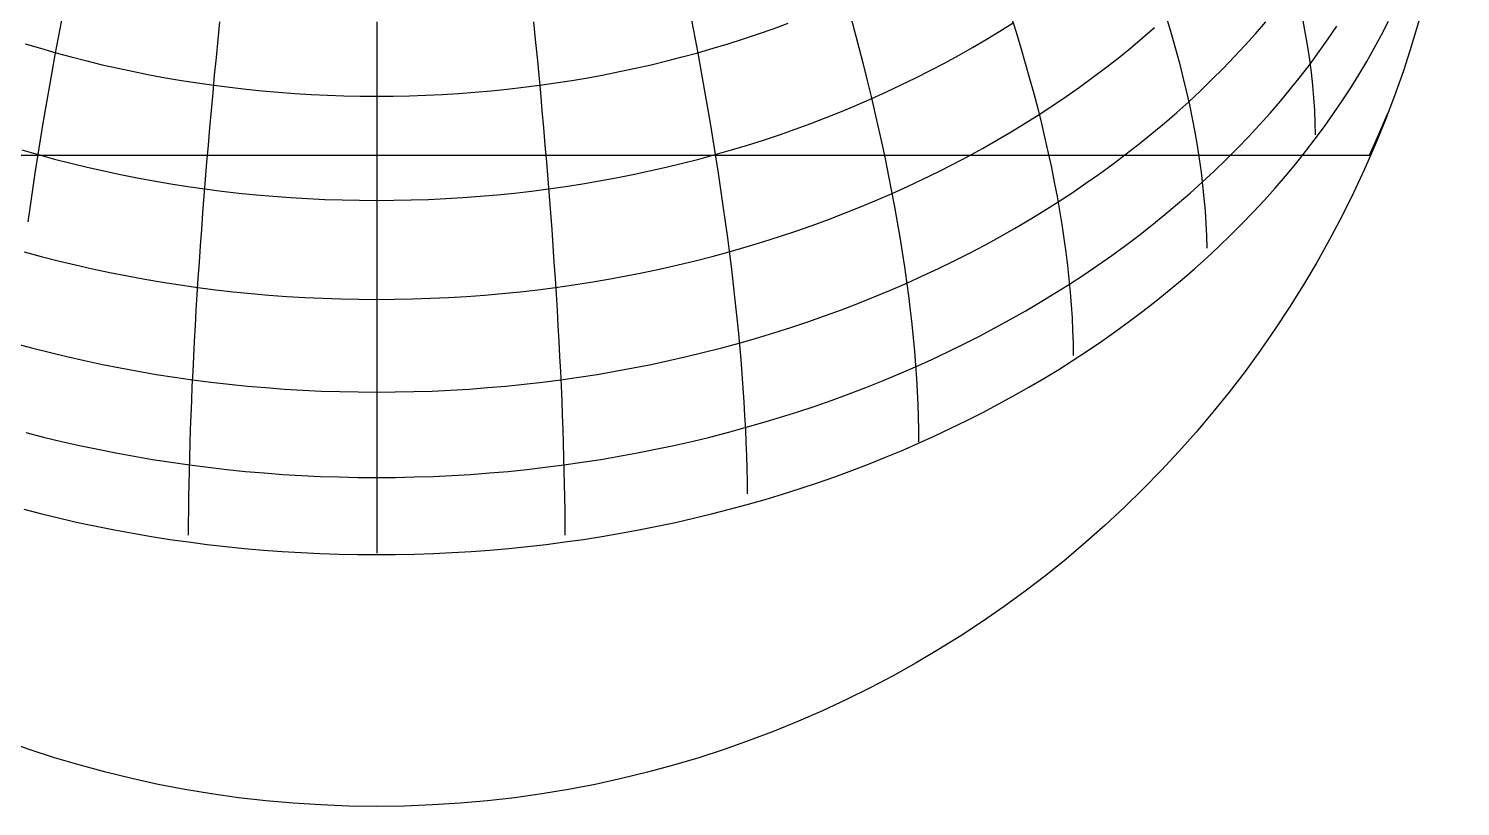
# Model space of a CAD drawing. Header units: millimetres. Extents: x -85 to 85, y -85 to 85.
# Drawn here: x -27.3 to 85, y -85 to -24 of the extents above; entities that cross this region are included whole.
import ezdxf

# ---------------------------------------------------------------- set-up
doc = ezdxf.new("R2010")
doc.units = ezdxf.units.MM
for name, color, linetype in [('CUT_OUTER', 1, 'Continuous'), ('ENGRAVE', 7, 'Continuous'), ('ENGRAVE_FINE', 8, 'Continuous')]:
    doc.layers.add(name, color=color, linetype=linetype)

msp = doc.modelspace()

# ---------------------------------------------------------------- linework, layer by layer
at = {"layer": 'CUT_OUTER'}
msp.add_circle((0, 0), 85, dxfattribs=at)
at = {"layer": 'ENGRAVE'}
msp.add_lwpolyline([(-27.6733, -61.6863), (-26.2664, -62.0476), (-24.8516, -62.39), (-23.4292, -62.7134), (-21.9996, -63.0177), (-20.5634, -63.3028), (-19.1208, -63.5686), (-17.6725, -63.8151), (-16.2188, -64.0421), (-14.7601, -64.2496), (-13.2969, -64.4375), (-11.8297, -64.6058), (-10.3589, -64.7545), (-8.8849, -64.8834), (-7.4082, -64.9925), (-5.9293, -65.0818), (-4.4486, -65.1513), (-2.9665, -65.201), (-1.4835, -65.2308), (0, -65.2407), (1.4835, -65.2308), (2.9665, -65.201), (4.4486, -65.1513), (5.9293, -65.0818), (7.4082, -64.9925), (8.8849, -64.8834), (10.3589, -64.7545), (11.8297, -64.6058), (13.2969, -64.4375), (14.7601, -64.2496), (16.2188, -64.0421), (17.6725, -63.8151), (19.1208, -63.5686), (20.5634, -63.3028), (21.9996, -63.0177), (23.4292, -62.7134), (24.8516, -62.39), (26.2664, -62.0476), (27.6733, -61.6863), (29.0717, -61.3062), (30.4613, -60.9075), (31.8416, -60.4902), (33.2121, -60.0544), (34.5726, -59.6004), (35.9226, -59.1282), (37.2615, -58.638), (38.5892, -58.1299), (39.9051, -57.6042), (41.2088, -57.0608), (42.5, -56.5001), (43.7782, -55.9222), (45.0431, -55.3273), (46.2943, -54.7155), (47.5314, -54.087), (48.754, -53.4421), (49.9617, -52.7809), (51.1543, -52.1036), (52.3312, -51.4104), (53.4922, -50.7016), (54.6369, -49.9773), (55.765, -49.2378), (56.8761, -48.4833), (57.9699, -47.7141), (59.046, -46.9303), (60.1041, -46.1322), (61.1439, -45.32), (62.1651, -44.4941), (63.1673, -43.6546), (64.1503, -42.8018), (65.1138, -41.9359), (66.0574, -41.0573), (66.9809, -40.1662), (67.884, -39.2629), (68.7664, -38.3475), (69.6279, -37.4206), (70.4682, -36.4822), (71.287, -35.5327), (72.0841, -34.5723), (72.8592, -33.6015), (73.6122, -32.6204), (74.3427, -31.6293), (75.0505, -30.6287), (75.7356, -29.6187), (76.3975, -28.5997), (77.0362, -27.5719), (77.6514, -26.5358), (78.2429, -25.4916), (78.8106, -24.4396), (79.3543, -23.3802)], dxfattribs=at)
at = {"layer": 'ENGRAVE_FINE'}
for points in [[(-28.4364, -48.6384), (-27.0686, -49.0102), (-25.6925, -49.3636), (-24.3085, -49.6985), (-22.9172, -50.0149), (-21.5189, -50.3125), (-20.114, -50.5914), (-18.703, -50.8514), (-17.2863, -51.0924), (-15.8643, -51.3145), (-14.4376, -51.5175), (-13.0064, -51.7013), (-11.5712, -51.8659), (-10.1325, -52.0113), (-8.6908, -52.1374), (-7.2464, -52.2441), (-5.7997, -52.3315), (-4.3513, -52.3995), (-2.9016, -52.4481), (-1.451, -52.4772), (0, -52.487), (1.451, -52.4772), (2.9016, -52.4481), (4.3513, -52.3995), (5.7997, -52.3315), (7.2464, -52.2441), (8.6908, -52.1374), (10.1325, -52.0113), (11.5712, -51.8659), (13.0064, -51.7013), (14.4376, -51.5175), (15.8643, -51.3145), (17.2863, -51.0924), (18.703, -50.8514), (20.114, -50.5914), (21.5189, -50.3125), (22.9172, -50.0149), (24.3085, -49.6985), (25.6925, -49.3636), (27.0686, -49.0102), (28.4364, -48.6384), (29.7956, -48.2484), (31.1457, -47.8402), (32.4864, -47.414), (33.8171, -46.9699), (35.1376, -46.508), (36.4473, -46.0285), (37.7459, -45.5315), (39.0331, -45.0172), (40.3083, -44.4858), (41.5713, -43.9374), (42.8216, -43.3721), (44.0588, -42.7901), (45.2827, -42.1917), (46.4927, -41.577), (47.6886, -40.9461), (48.87, -40.2994), (50.0364, -39.6369), (51.1877, -38.9588), (52.3233, -38.2655), (53.443, -37.5571), (54.5464, -36.8337), (55.6332, -36.0957), (56.7031, -35.3433), (57.7557, -34.5766), (58.7907, -33.796), (59.8077, -33.0016), (60.8066, -32.1937), (61.787, -31.3725), (62.7485, -30.5383), (63.6909, -29.6914), (64.6139, -28.832), (65.5172, -27.9604), (66.4006, -27.0767), (67.2637, -26.1814), (68.1064, -25.2747), (68.9283, -24.3568), (69.7292, -23.4281)], [(-27.8278, -33.4806), (-26.5583, -33.8449), (-25.2808, -34.1921), (-23.9956, -34.5222), (-22.7031, -34.835), (-21.4036, -35.1304), (-20.0977, -35.4084), (-18.7856, -35.6688), (-17.4678, -35.9117), (-16.1446, -36.1368), (-14.8166, -36.3442), (-13.484, -36.5338), (-12.1473, -36.7055), (-10.807, -36.8592), (-9.4633, -36.995), (-8.1168, -37.1127), (-6.7678, -37.2124), (-5.4167, -37.294), (-4.064, -37.3576), (-2.71, -37.4029), (-1.3552, -37.4302), (0, -37.4392), (1.3552, -37.4302), (2.71, -37.4029), (4.064, -37.3576), (5.4167, -37.294), (6.7678, -37.2124), (8.1168, -37.1127), (9.4633, -36.995), (10.807, -36.8592), (12.1473, -36.7055), (13.484, -36.5338), (14.8166, -36.3442), (16.1446, -36.1368), (17.4678, -35.9117), (18.7856, -35.6688), (20.0977, -35.4084), (21.4036, -35.1304), (22.7031, -34.835), (23.9956, -34.5222), (25.2808, -34.1921), (26.5583, -33.8449), (27.8278, -33.4806), (29.0887, -33.0994), (30.3408, -32.7013), (31.5837, -32.2865), (32.8169, -31.8551), (34.0401, -31.4073), (35.253, -30.9432), (36.4551, -30.4629), (37.6461, -29.9665), (38.8257, -29.4543), (39.9934, -28.9263), (41.149, -28.3828), (42.292, -27.8239), (43.4221, -27.2498), (44.539, -26.6606), (45.6423, -26.0566), (46.7318, -25.4378), (47.807, -24.8046), (48.8676, -24.157), (49.9133, -23.4954)], [(-27.5756, -25.1434), (-26.3802, -25.5048), (-25.1768, -25.8501), (-23.9658, -26.1793), (-22.7474, -26.4922), (-21.5221, -26.7887), (-20.2903, -27.0688), (-19.0522, -27.3323), (-17.8084, -27.5792), (-16.5591, -27.8094), (-15.3048, -28.0228), (-14.0459, -28.2194), (-12.7826, -28.3991), (-11.5155, -28.5619), (-10.2448, -28.7077), (-8.9711, -28.8364), (-7.6946, -28.948), (-6.4157, -29.0425), (-5.1349, -29.1199), (-3.8526, -29.1801), (-2.569, -29.2231), (-1.2847, -29.2489), (0, -29.2575), (1.2847, -29.2489), (2.569, -29.2231), (3.8526, -29.1801), (5.1349, -29.1199), (6.4157, -29.0425), (7.6946, -28.948), (8.9711, -28.8364), (10.2448, -28.7077), (11.5155, -28.5619), (12.7826, -28.3991), (14.0459, -28.2194), (15.3048, -28.0228), (16.5591, -27.8094), (17.8084, -27.5792), (19.0522, -27.3323), (20.2903, -27.0688), (21.5221, -26.7887), (22.7474, -26.4922), (23.9658, -26.1793), (25.1768, -25.8501), (26.3802, -25.5048), (27.5756, -25.1434), (28.7626, -24.766), (29.9408, -24.3728), (31.1098, -23.9639), (32.2694, -23.5394)], [(-27.3399, -39.1301), (-27.1633, -37.8661), (-26.9783, -36.5906), (-26.7852, -35.3039), (-26.5839, -34.0065), (-26.3744, -32.6987), (-26.157, -31.381), (-25.9316, -30.0537), (-25.6983, -28.7172), (-25.4571, -27.3721), (-25.2082, -26.0185), (-24.9517, -24.6571), (-24.6875, -23.2881)], [(-14.7594, -63.7099), (-14.7546, -62.7383), (-14.7453, -61.7476), (-14.7315, -60.7381), (-14.7133, -59.71), (-14.6905, -58.6638), (-14.6633, -57.5998), (-14.6317, -56.5181), (-14.5955, -55.4193), (-14.5549, -54.3036), (-14.5099, -53.1713), (-14.4605, -52.0229), (-14.4066, -50.8585), (-14.3484, -49.6788), (-14.2858, -48.4838), (-14.2188, -47.2741), (-14.1476, -46.05), (-14.072, -44.8119), (-13.9921, -43.5601), (-13.9079, -42.2951), (-13.8196, -41.0171), (-13.727, -39.7267), (-13.6302, -38.4242), (-13.5293, -37.11), (-13.4242, -35.7844), (-13.3151, -34.448), (-13.2019, -33.1011), (-13.0847, -31.7441), (-12.9635, -30.3774), (-12.8384, -29.0015), (-12.7093, -27.6167), (-12.5764, -26.2235), (-12.4396, -24.8224), (-12.2991, -23.4136)], [(0, -23.4292), (0, -24.8516), (0, -26.2664), (0, -27.6733), (0, -29.0717), (0, -30.4613), (0, -31.8416), (0, -33.2121), (0, -34.5726), (0, -35.9226), (0, -37.2615), (0, -38.5892), (0, -39.9051), (0, -41.2088), (0, -42.5), (0, -43.7782), (0, -45.0431), (0, -46.2943), (0, -47.5314), (0, -48.754), (0, -49.9617), (0, -51.1543), (0, -52.3312), (0, -53.4922), (0, -54.6369), (0, -55.765), (0, -56.8761), (0, -57.9699), (0, -59.046), (0, -60.1041), (0, -61.1439), (0, -62.1651), (0, -63.1673), (0, -64.1503), (0, -65.1138)], [(12.2991, -23.4136), (12.4396, -24.8224), (12.5764, -26.2235), (12.7093, -27.6167), (12.8384, -29.0015), (12.9635, -30.3774), (13.0847, -31.7441), (13.2019, -33.1011), (13.3151, -34.448), (13.4242, -35.7844), (13.5293, -37.11), (13.6302, -38.4242), (13.727, -39.7267), (13.8196, -41.0171), (13.9079, -42.2951), (13.9921, -43.5601), (14.072, -44.8119), (14.1476, -46.05), (14.2188, -47.2741), (14.2858, -48.4838), (14.3484, -49.6788), (14.4066, -50.8585), (14.4605, -52.0229), (14.5099, -53.1713), (14.5549, -54.3036), (14.5955, -55.4193), (14.6317, -56.5181), (14.6633, -57.5998), (14.6905, -58.6638), (14.7133, -59.71), (14.7315, -60.7381), (14.7453, -61.7476), (14.7546, -62.7383), (14.7594, -63.7099)], [(24.6875, -23.2881), (24.9517, -24.6571), (25.2082, -26.0185), (25.4571, -27.3721), (25.6983, -28.7172), (25.9316, -30.0537), (26.157, -31.381), (26.3744, -32.6987), (26.5839, -34.0065), (26.7852, -35.3039), (26.9783, -36.5906), (27.1633, -37.8661), (27.3399, -39.1301), (27.5083, -40.3821), (27.6682, -41.6219), (27.8197, -42.849), (27.9628, -44.063), (28.0973, -45.2636), (28.2233, -46.4504), (28.3407, -47.6231), (28.4494, -48.7812), (28.5495, -49.9245), (28.6409, -51.0526), (28.7236, -52.1652), (28.7975, -53.2618), (28.8626, -54.3423), (28.919, -55.4061), (28.9665, -56.4531), (29.0052, -57.483), (29.0351, -58.4952), (29.0561, -59.4897), (29.0683, -60.4661)], [(37.1268, -22.8393), (37.4822, -24.1464), (37.8261, -25.4462), (38.1585, -26.7382), (38.4793, -28.0221), (38.7883, -29.2974), (39.0856, -30.5638), (39.3709, -31.8209), (39.6442, -33.0683), (39.9055, -34.3056), (40.1546, -35.5325), (40.3915, -36.7485), (40.6161, -37.9534), (40.8283, -39.1467), (41.028, -40.328), (41.2153, -41.4971), (41.39, -42.6536), (41.5521, -43.797), (41.7016, -44.9272), (41.8383, -46.0436), (41.9623, -47.146), (42.0735, -48.234), (42.1719, -49.3074), (42.2575, -50.3657), (42.3302, -51.4087), (42.39, -52.436), (42.4369, -53.4474), (42.4708, -54.4425), (42.4918, -55.4209), (42.4999, -56.3826)], [(49.7606, -23.0168), (50.1468, -24.2396), (50.5178, -25.4549), (50.8733, -26.6625), (51.2133, -27.8619), (51.5378, -29.0529), (51.8465, -30.235), (52.1394, -31.4079), (52.4165, -32.5713), (52.6776, -33.7247), (52.9226, -34.8678), (53.1516, -36.0004), (53.3643, -37.1219), (53.5608, -38.2322), (53.7409, -39.3308), (53.9047, -40.4174), (54.0521, -41.4917), (54.183, -42.5534), (54.2974, -43.6021), (54.3953, -44.6376), (54.4766, -45.6594), (54.5413, -46.6673), (54.5894, -47.6611), (54.6209, -48.6402), (54.6357, -49.6046)], [(62.0064, -23.3039), (62.3438, -24.4292), (62.6622, -25.5472), (62.9616, -26.6573), (63.2417, -27.7593), (63.5026, -28.8529), (63.7442, -29.9377), (63.9663, -31.0133), (64.169, -32.0795), (64.3521, -33.136), (64.5156, -34.1823), (64.6595, -35.2183), (64.7836, -36.2435), (64.888, -37.2576), (64.9727, -38.2605), (65.0376, -39.2516), (65.0826, -40.2308), (65.1079, -41.1978)], [(72.6371, -23.3495), (72.8344, -24.3766), (73.0096, -25.3962), (73.1625, -26.4082), (73.2932, -27.4121), (73.4015, -28.4076), (73.4874, -29.3945), (73.551, -30.3725), (73.5921, -31.3412), (73.6109, -32.3003)], [(-27.6488, -41.4688), (-26.3189, -41.8303), (-24.9809, -42.1739), (-23.6353, -42.4996), (-22.2825, -42.8071), (-20.9229, -43.0965), (-19.5569, -43.3677), (-18.185, -43.6205), (-16.8075, -43.8549), (-15.425, -44.0708), (-14.0377, -44.2681), (-12.6461, -44.4469), (-11.2507, -44.6069), (-9.8519, -44.7483), (-8.4501, -44.8709), (-7.0457, -44.9747), (-5.6391, -45.0596), (-4.2308, -45.1257), (-2.8213, -45.173), (-1.4108, -45.2013), (0, -45.2108), (1.4108, -45.2013), (2.8213, -45.173), (4.2308, -45.1257), (5.6391, -45.0596), (7.0457, -44.9747), (8.4501, -44.8709), (9.8519, -44.7483), (11.2507, -44.6069), (12.6461, -44.4469), (14.0377, -44.2681), (15.425, -44.0708), (16.8075, -43.8549), (18.185, -43.6205), (19.5569, -43.3677), (20.9229, -43.0965), (22.2825, -42.8071), (23.6353, -42.4996), (24.9809, -42.1739), (26.3189, -41.8303), (27.6488, -41.4688), (28.9704, -41.0896), (30.2831, -40.6927), (31.5866, -40.2783), (32.8805, -39.8465), (34.1644, -39.3974), (35.4378, -38.9312), (36.7005, -38.448), (37.952, -37.9479), (39.1919, -37.4312), (40.4199, -36.898), (41.6356, -36.3483), (42.8386, -35.7825), (44.0285, -35.2007), (45.205, -34.6029), (46.3678, -33.9896), (47.5164, -33.3607), (48.6506, -32.7166), (49.77, -32.0573), (50.8741, -31.3832), (51.9628, -30.6944), (53.0357, -29.9911), (54.0924, -29.2735), (55.1326, -28.5419), (56.156, -27.7965), (57.1624, -27.0374), (58.1513, -26.265), (59.1225, -25.4795), (60.0757, -24.6811), (61.0106, -23.87)], [(-27.5217, -55.6532), (-26.1226, -56.0125), (-24.7155, -56.353), (-23.3008, -56.6746), (-21.8791, -56.9772), (-20.4507, -57.2608), (-19.0161, -57.5251), (-17.5757, -57.7702), (-16.1299, -57.996), (-14.6792, -58.2024), (-13.2241, -58.3893), (-11.7649, -58.5566), (-10.3021, -58.7045), (-8.8362, -58.8327), (-7.3677, -58.9412), (-5.8968, -59.03), (-4.4242, -59.0992), (-2.9502, -59.1486), (-1.4753, -59.1782), (0, -59.1881), (1.4753, -59.1782), (2.9502, -59.1486), (4.4242, -59.0992), (5.8968, -59.03), (7.3677, -58.9412), (8.8362, -58.8327), (10.3021, -58.7045), (11.7649, -58.5566), (13.2241, -58.3893), (14.6792, -58.2024), (16.1299, -57.996), (17.5757, -57.7702), (19.0161, -57.5251), (20.4507, -57.2608), (21.8791, -56.9772), (23.3008, -56.6746), (24.7155, -56.353), (26.1226, -56.0125), (27.5217, -55.6532), (28.9125, -55.2751), (30.2944, -54.8786), (31.6671, -54.4635), (33.0302, -54.0302), (34.3832, -53.5786), (35.7258, -53.109), (37.0574, -52.6215), (38.3778, -52.1162), (39.6865, -51.5933), (40.9831, -51.053), (42.2672, -50.4954), (43.5384, -49.9206), (44.7964, -49.3289), (46.0407, -48.7205), (47.271, -48.0955), (48.4869, -47.4541), (49.6881, -46.7965), (50.874, -46.1229), (52.0445, -45.4335), (53.1992, -44.7286), (54.3376, -44.0083), (55.4595, -43.2728), (56.5645, -42.5225), (57.6523, -41.7574), (58.7225, -40.9779), (59.7748, -40.1842), (60.8089, -39.3765), (61.8245, -38.5551), (62.8213, -37.7202), (63.7989, -36.872), (64.7571, -36.011), (65.6955, -35.1372), (66.614, -34.2509), (67.5121, -33.3525), (68.3897, -32.4422), (69.2465, -31.5203), (70.0822, -30.587), (70.8965, -29.6427), (71.6892, -28.6877), (72.4601, -27.7221), (73.2089, -26.7464), (73.9354, -25.7608), (74.6394, -24.7656), (75.3207, -23.7612)], [(77.8607, -33.8937), (78.6116, -32.2467), (79.3013, -30.5855)], [(-27.9348, -33.8937), (-26.6605, -33.8937), (-25.3781, -33.8937), (-24.0879, -33.8937), (-22.7904, -33.8937), (-21.486, -33.8937), (-20.175, -33.8937), (-18.8578, -33.8937), (-17.535, -33.8937), (-16.2067, -33.8937), (-14.8736, -33.8937), (-13.5359, -33.8937), (-12.1941, -33.8937), (-10.8486, -33.8937), (-9.4997, -33.8937), (-8.148, -33.8937), (-6.7938, -33.8937), (-5.4375, -33.8937), (-4.0796, -33.8937), (-2.7204, -33.8937), (-1.3604, -33.8937), (0, -33.8937), (1.3604, -33.8937), (2.7204, -33.8937), (4.0796, -33.8937), (5.4375, -33.8937), (6.7938, -33.8937), (8.148, -33.8937), (9.4997, -33.8937), (10.8486, -33.8937), (12.1941, -33.8937), (13.5359, -33.8937), (14.8736, -33.8937), (16.2067, -33.8937), (17.535, -33.8937), (18.8578, -33.8937), (20.175, -33.8937), (21.486, -33.8937), (22.7904, -33.8937), (24.0879, -33.8937), (25.3781, -33.8937), (26.6605, -33.8937), (27.9348, -33.8937), (29.2006, -33.8937), (30.4575, -33.8937), (31.7052, -33.8937), (32.9431, -33.8937), (34.1711, -33.8937), (35.3886, -33.8937), (36.5954, -33.8937), (37.791, -33.8937), (38.9751, -33.8937), (40.1473, -33.8937), (41.3073, -33.8937), (42.4547, -33.8937), (43.5891, -33.8937), (44.7103, -33.8937), (45.8179, -33.8937), (46.9115, -33.8937), (47.9909, -33.8937), (49.0556, -33.8937), (50.1054, -33.8937), (51.1399, -33.8937), (52.1588, -33.8937), (53.1618, -33.8937), (54.1487, -33.8937), (55.119, -33.8937), (56.0726, -33.8937), (57.0091, -33.8937), (57.9282, -33.8937), (58.8297, -33.8937), (59.7132, -33.8937), (60.5786, -33.8937), (61.4255, -33.8937), (62.2537, -33.8937), (63.063, -33.8937), (63.853, -33.8937), (64.6236, -33.8937), (65.3745, -33.8937), (66.1054, -33.8937), (66.8163, -33.8937), (67.5068, -33.8937), (68.1767, -33.8937), (68.8259, -33.8937), (69.4541, -33.8937), (70.0611, -33.8937), (70.6468, -33.8937), (71.211, -33.8937), (71.7535, -33.8937), (72.2741, -33.8937), (72.7727, -33.8937), (73.2491, -33.8937), (73.7033, -33.8937), (74.135, -33.8937), (74.5441, -33.8937), (74.9305, -33.8937), (75.294, -33.8937), (75.6347, -33.8937), (75.9523, -33.8937), (76.2467, -33.8937), (76.5179, -33.8937), (76.7659, -33.8937), (76.9904, -33.8937), (77.1915, -33.8937), (77.3691, -33.8937), (77.5231, -33.8937), (77.6535, -33.8937), (77.7602, -33.8937), (77.8433, -33.8937), (77.9026, -33.8937), (77.9382, -33.8937), (77.9501, -33.8937)]]:
    msp.add_lwpolyline(points, dxfattribs=at)

doc.saveas('drawing.dxf')
